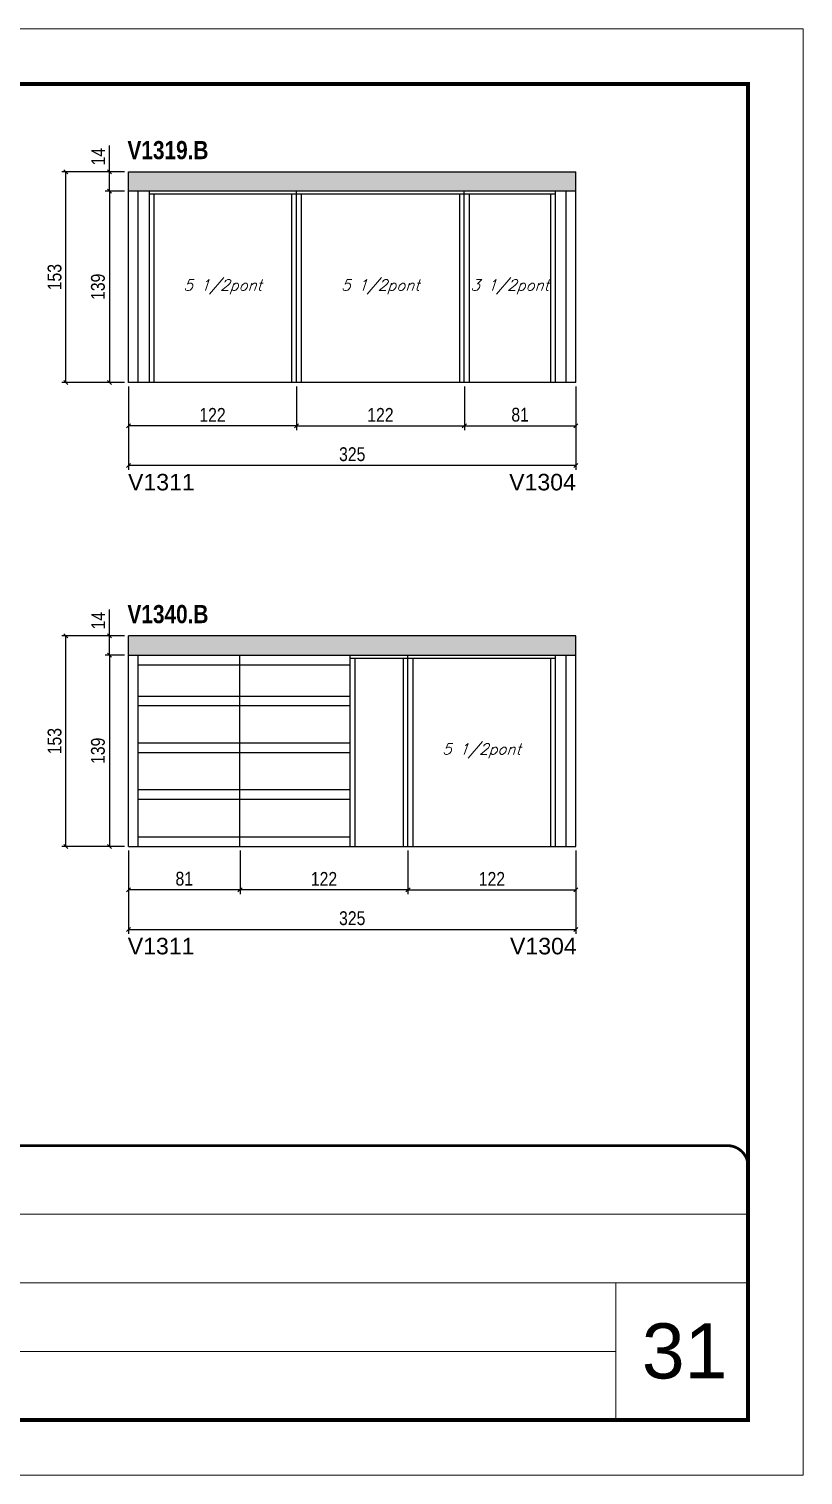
# Model space of a CAD drawing. Extents: x 3309 to 10384, y -2522 to 14608.
# Drawn here: x 7415 to 7978, y 5518 to 6568 of the extents above; entities that cross this region are included whole.
import ezdxf

# ---------------------------------------------------------------- set-up
doc = ezdxf.new("R2010")
doc.units = 0
doc.linetypes.add('CONTINUO', pattern=[0])
doc.linetypes.add('DASHED', pattern=[0.75, 0.5, -0.25])
for name, color, linetype in [('5', 5, 'Continuous'), ('COTA', 241, 'Continuous'), ('NOMENCLATURA', 7, 'Continuous'), ('Painéis', 200, 'Continuous'), ('SARR_2.2x7', 40, 'Continuous'), ('SARR_3.5x7', 81, 'Continuous'), ('texto', 7, 'Continuous')]:
    doc.layers.add(name, color=color, linetype=linetype)
for name, color, linetype, lineweight in [('CARIMBO', 255, 'Continuous', 9), ('Folhas', 255, 'Continuous', 9), ('SARRAFO DE PRESSAO', 251, 'DASHED', 9)]:
    doc.layers.add(name, color=color, linetype=linetype, lineweight=lineweight)
doc.styles.add('ARIAL', font='arial.ttf')
doc.styles.add('COTA TECNICA', font='techl___.ttf', dxfattribs={"height": 10})
doc.styles.add('Romans', font='romans.shx')
doc.styles.get("Standard").update_dxf_attribs({"font": 'arial.ttf'})
doc.styles.add('TECNICA', font='techb___.ttf', dxfattribs={"height": 10})
doc.dimstyles.new('PAINEL', dxfattribs={"dimtxt": 10, "dimasz": 3, "dimexe": 3, "dimexo": 3, "dimgap": 3, "dimtad": 1, "dimdec": 1, "dimzin": 12, "dimdsep": 46, "dimtxsty": 'COTA TECNICA', "dimblk1": 'OBLIQUE', "dimblk2": 'OBLIQUE', "dimsah": 1, "dimcen": 0.9, "dimclrd": 4, "dimclre": 4, "dimclrt": 240, "dimadec": 1, "dimazin": 3, "dimtfac": 1, "dimtdec": 1, "dimtmove": 0, "dimatfit": 3, "dimfxl": 1, "dimtolj": 1, "dimtzin": 12, "dimarcsym": 0})

# ---------------------------------------------------------------- blocks, each defined once
blk = doc.blocks.new('9999999999')
at = {"color": 30, "linetype": 'CONTINUO'}
for p, q in [((98564.6, 34379.6), (99584, 34379.6)), ((98564.6, 34329.8), (99488, 34329.8)), ((99584, 34329.8), (99488, 34329.8)), ((99488, 34329.8), (99488, 34230.2)), ((98564.6, 34280), (99488, 34280))]:
    blk.add_line(p, q, dxfattribs=at)
at = {"color": 30, "linetype": 'CONTINUO', "const_width": 2}
blk.add_lwpolyline([(99584, 34230.2), (99584, 34414.4, 0.414214), (99569, 34429.4), (98229, 34429.4, 0.414214), (98214, 34414.4), (98214, 34245.2, 0.414214), (98229, 34230.2), (99584, 34230.2)], format="xyb", dxfattribs=at)
at = {"layer": 'Folhas'}
blk.add_lwpolyline([(98139, 34190.2), (99624, 34190.2), (99624, 35240.2), (98139, 35240.2)], close=True, dxfattribs=at)
at = {"layer": 'Folhas', "color": 30, "const_width": 3}
blk.add_lwpolyline([(98214, 34230.2), (99584, 34230.2), (99584, 35200.2), (98214, 35200.2)], close=True, dxfattribs=at)
blk = doc.blocks.new('_Oblique')
at = {"color": 0, "linetype": 'ByBlock', "lineweight": -2}
blk.add_line((-0.5, -0.5), (0.5, 0.5), dxfattribs=at)
blk = doc.blocks.new('*D952')
at = {"layer": 'COTA', "color": 4, "linetype": 'ByBlock', "lineweight": -2, "transparency": 16777216}
for p, q in [((7487.8, 6308.1), (7487.8, 6276.6)), ((7609.8, 6308.1), (7609.8, 6276.6)), ((7609.8, 6279.6), (7487.8, 6279.6))]:
    blk.add_line(p, q, dxfattribs=at)
at = {"layer": 'Defpoints', "color": 0, "linetype": 'ByBlock', "transparency": 16777216}
for p in [(7487.8, 6311.1), (7609.8, 6311.1), (7487.8, 6279.6)]:
    blk.add_point(p, dxfattribs=at)
at = {"layer": 'COTA', "color": 4, "linetype": 'ByBlock', "lineweight": -2, "transparency": 16777216, "xscale": 3, "yscale": 3, "zscale": 3, "rotation": 180}
blk.add_blockref('_Oblique', (7487.8, 6279.6), dxfattribs=at)
at = {"layer": 'COTA', "color": 4, "linetype": 'ByBlock', "lineweight": -2, "transparency": 16777216, "xscale": 3, "yscale": 3, "zscale": 3}
blk.add_blockref('_Oblique', (7609.8, 6279.6), dxfattribs=at)
at = {"layer": 'COTA', "color": 240, "linetype": 'ByBlock', "transparency": 16777216, "insert": (7548.8, 6287.6), "char_height": 10, "attachment_point": 5, "style": 'COTA TECNICA'}
blk.add_mtext('\\A1;122', dxfattribs=at)
blk = doc.blocks.new('*D953')
at = {"layer": 'COTA', "color": 4, "lineweight": -2, "transparency": 16777216}
for p, q in [((7609.8, 6308.1), (7609.8, 6276.6)), ((7731.8, 6308.1), (7731.8, 6276.6)), ((7609.8, 6279.6), (7731.8, 6279.6))]:
    blk.add_line(p, q, dxfattribs=at)
at = {"layer": 'Defpoints', "color": 0, "transparency": 16777216}
for p in [(7609.8, 6311.1), (7731.8, 6311.1), (7731.8, 6279.6)]:
    blk.add_point(p, dxfattribs=at)
at = {"layer": 'COTA', "color": 4, "lineweight": -2, "transparency": 16777216, "xscale": 3, "yscale": 3, "zscale": 3, "rotation": 180}
blk.add_blockref('_Oblique', (7609.8, 6279.6), dxfattribs=at)
at = {"layer": 'COTA', "color": 4, "lineweight": -2, "transparency": 16777216, "xscale": 3, "yscale": 3, "zscale": 3}
blk.add_blockref('_Oblique', (7731.8, 6279.6), dxfattribs=at)
at = {"layer": 'COTA', "color": 240, "transparency": 16777216, "insert": (7670.8, 6287.6), "char_height": 10, "attachment_point": 5, "style": 'COTA TECNICA'}
blk.add_mtext('\\A1;122', dxfattribs=at)
blk = doc.blocks.new('*D954')
at = {"layer": 'COTA', "color": 4, "lineweight": -2, "transparency": 16777216}
for p, q in [((7731.8, 6308.1), (7731.8, 6276.6)), ((7812.8, 6308.1), (7812.8, 6276.6)), ((7731.8, 6279.6), (7812.8, 6279.6))]:
    blk.add_line(p, q, dxfattribs=at)
at = {"layer": 'Defpoints', "color": 0, "transparency": 16777216}
for p in [(7731.8, 6311.1), (7812.8, 6311.1), (7812.8, 6279.6)]:
    blk.add_point(p, dxfattribs=at)
at = {"layer": 'COTA', "color": 4, "lineweight": -2, "transparency": 16777216, "xscale": 3, "yscale": 3, "zscale": 3, "rotation": 180}
blk.add_blockref('_Oblique', (7731.8, 6279.6), dxfattribs=at)
at = {"layer": 'COTA', "color": 4, "lineweight": -2, "transparency": 16777216, "xscale": 3, "yscale": 3, "zscale": 3}
blk.add_blockref('_Oblique', (7812.8, 6279.6), dxfattribs=at)
at = {"layer": 'COTA', "color": 240, "transparency": 16777216, "insert": (7772.3, 6287.7), "char_height": 10, "attachment_point": 5, "style": 'COTA TECNICA'}
blk.add_mtext('\\A1;81', dxfattribs=at)
blk = doc.blocks.new('*D955')
at = {"layer": 'COTA', "color": 4, "lineweight": -2, "transparency": 16777216}
for p, q in [((7473.9, 6464.1), (7473.9, 6483.2)), ((7484.8, 6464.1), (7470.9, 6464.1)), ((7473.9, 6450.1), (7473.9, 6464.1)), ((7484.8, 6450.1), (7470.9, 6450.1))]:
    blk.add_line(p, q, dxfattribs=at)
at = {"layer": 'Defpoints', "color": 0, "transparency": 16777216}
for p in [(7473.9, 6464.1), (7487.8, 6464.1), (7487.8, 6450.1)]:
    blk.add_point(p, dxfattribs=at)
at = {"layer": 'COTA', "color": 4, "lineweight": -2, "transparency": 16777216, "xscale": 3, "yscale": 3, "zscale": 3}
for p, rotation in [((7473.9, 6464.1), 90), ((7473.9, 6450.1), 270)]:
    blk.add_blockref('_Oblique', p, dxfattribs=dict(at, rotation=rotation))
at = {"layer": 'COTA', "color": 240, "transparency": 16777216, "insert": (7465.8, 6475.1), "char_height": 10, "attachment_point": 5, "rotation": 90, "style": 'COTA TECNICA'}
blk.add_mtext('\\A1;14', dxfattribs=at)
blk = doc.blocks.new('*D956')
at = {"layer": 'COTA', "color": 4, "lineweight": -2, "transparency": 16777216}
for p, q in [((7484.8, 6450.1), (7470.9, 6450.1)), ((7473.9, 6450.1), (7473.9, 6311.1)), ((7484.8, 6311.1), (7470.9, 6311.1))]:
    blk.add_line(p, q, dxfattribs=at)
at = {"layer": 'Defpoints', "color": 0, "transparency": 16777216}
for p in [(7487.8, 6450.1), (7473.9, 6311.1), (7487.8, 6311.1)]:
    blk.add_point(p, dxfattribs=at)
at = {"layer": 'COTA', "color": 4, "lineweight": -2, "transparency": 16777216, "xscale": 3, "yscale": 3, "zscale": 3}
for p, rotation in [((7473.9, 6450.1), 90), ((7473.9, 6311.1), 270)]:
    blk.add_blockref('_Oblique', p, dxfattribs=dict(at, rotation=rotation))
at = {"layer": 'COTA', "color": 240, "transparency": 16777216, "insert": (7465.6, 6380.6), "char_height": 10, "attachment_point": 5, "rotation": 90, "style": 'COTA TECNICA'}
blk.add_mtext('\\A1;139', dxfattribs=at)
blk = doc.blocks.new('*D957')
at = {"layer": 'COTA', "color": 4, "lineweight": -2, "transparency": 16777216}
for p, q in [((7484.8, 6464.1), (7439.3, 6464.1)), ((7442.3, 6311.1), (7442.3, 6464.1)), ((7484.8, 6311.1), (7439.3, 6311.1))]:
    blk.add_line(p, q, dxfattribs=at)
at = {"layer": 'Defpoints', "color": 0, "transparency": 16777216}
for p in [(7442.3, 6464.1), (7487.8, 6464.1), (7487.8, 6311.1)]:
    blk.add_point(p, dxfattribs=at)
at = {"layer": 'COTA', "color": 4, "lineweight": -2, "transparency": 16777216, "xscale": 3, "yscale": 3, "zscale": 3}
for p, rotation in [((7442.3, 6464.1), 90), ((7442.3, 6311.1), 270)]:
    blk.add_blockref('_Oblique', p, dxfattribs=dict(at, rotation=rotation))
at = {"layer": 'COTA', "color": 240, "transparency": 16777216, "insert": (7434.1, 6387.6), "char_height": 10, "attachment_point": 5, "rotation": 90, "style": 'COTA TECNICA'}
blk.add_mtext('\\A1;153', dxfattribs=at)
blk = doc.blocks.new('*D958')
at = {"layer": 'COTA', "color": 4, "lineweight": -2, "transparency": 16777216}
for p, q in [((7487.8, 6308.1), (7487.8, 6247.8)), ((7812.8, 6308.1), (7812.8, 6247.8)), ((7812.8, 6250.8), (7487.8, 6250.8))]:
    blk.add_line(p, q, dxfattribs=at)
at = {"layer": 'Defpoints', "color": 0, "transparency": 16777216}
for p in [(7487.8, 6311.1), (7812.8, 6311.1), (7487.8, 6250.8)]:
    blk.add_point(p, dxfattribs=at)
at = {"layer": 'COTA', "color": 4, "lineweight": -2, "transparency": 16777216, "xscale": 3, "yscale": 3, "zscale": 3, "rotation": 180}
blk.add_blockref('_Oblique', (7487.8, 6250.8), dxfattribs=at)
at = {"layer": 'COTA', "color": 4, "lineweight": -2, "transparency": 16777216, "xscale": 3, "yscale": 3, "zscale": 3}
blk.add_blockref('_Oblique', (7812.8, 6250.8), dxfattribs=at)
at = {"layer": 'COTA', "color": 240, "transparency": 16777216, "insert": (7650.3, 6259), "char_height": 10, "attachment_point": 5, "style": 'COTA TECNICA'}
blk.add_mtext('\\A1;325', dxfattribs=at)
blk = doc.blocks.new('*D994')
at = {"layer": 'COTA', "color": 4, "linetype": 'ByBlock', "lineweight": -2, "transparency": 16777216}
for p, q in [((7690.8, 5971.2), (7690.8, 5939.7)), ((7812.8, 5971.2), (7812.8, 5939.7)), ((7690.8, 5942.7), (7812.8, 5942.7))]:
    blk.add_line(p, q, dxfattribs=at)
at = {"layer": 'Defpoints', "color": 0, "linetype": 'ByBlock', "transparency": 16777216}
for p in [(7690.8, 5974.2), (7812.8, 5974.2), (7812.8, 5942.7)]:
    blk.add_point(p, dxfattribs=at)
at = {"layer": 'COTA', "color": 4, "linetype": 'ByBlock', "lineweight": -2, "transparency": 16777216, "xscale": 3, "yscale": 3, "zscale": 3, "rotation": 180}
blk.add_blockref('_Oblique', (7690.8, 5942.7), dxfattribs=at)
at = {"layer": 'COTA', "color": 4, "linetype": 'ByBlock', "lineweight": -2, "transparency": 16777216, "xscale": 3, "yscale": 3, "zscale": 3}
blk.add_blockref('_Oblique', (7812.8, 5942.7), dxfattribs=at)
at = {"layer": 'COTA', "color": 240, "linetype": 'ByBlock', "transparency": 16777216, "insert": (7751.8, 5950.7), "char_height": 10, "attachment_point": 5, "style": 'COTA TECNICA'}
blk.add_mtext('\\A1;122', dxfattribs=at)
blk = doc.blocks.new('*D996')
at = {"layer": 'COTA', "color": 4, "lineweight": -2, "transparency": 16777216}
for p, q in [((7568.8, 5971.2), (7568.8, 5939.7)), ((7690.8, 5971.2), (7690.8, 5939.7)), ((7690.8, 5942.7), (7568.8, 5942.7))]:
    blk.add_line(p, q, dxfattribs=at)
at = {"layer": 'Defpoints', "color": 0, "transparency": 16777216}
for p in [(7568.8, 5974.2), (7690.8, 5974.2), (7568.8, 5942.7)]:
    blk.add_point(p, dxfattribs=at)
at = {"layer": 'COTA', "color": 4, "lineweight": -2, "transparency": 16777216, "xscale": 3, "yscale": 3, "zscale": 3, "rotation": 180}
blk.add_blockref('_Oblique', (7568.8, 5942.7), dxfattribs=at)
at = {"layer": 'COTA', "color": 4, "lineweight": -2, "transparency": 16777216, "xscale": 3, "yscale": 3, "zscale": 3}
blk.add_blockref('_Oblique', (7690.8, 5942.7), dxfattribs=at)
at = {"layer": 'COTA', "color": 240, "transparency": 16777216, "insert": (7629.8, 5950.7), "char_height": 10, "attachment_point": 5, "style": 'COTA TECNICA'}
blk.add_mtext('\\A1;122', dxfattribs=at)
blk = doc.blocks.new('*D997')
at = {"layer": 'COTA', "color": 4, "lineweight": -2, "transparency": 16777216}
for p, q in [((7487.8, 5971.2), (7487.8, 5939.7)), ((7568.8, 5971.2), (7568.8, 5939.7)), ((7568.8, 5942.7), (7487.8, 5942.7))]:
    blk.add_line(p, q, dxfattribs=at)
at = {"layer": 'Defpoints', "color": 0, "transparency": 16777216}
for p in [(7487.8, 5974.2), (7568.8, 5974.2), (7487.8, 5942.7)]:
    blk.add_point(p, dxfattribs=at)
at = {"layer": 'COTA', "color": 4, "lineweight": -2, "transparency": 16777216, "xscale": 3, "yscale": 3, "zscale": 3, "rotation": 180}
blk.add_blockref('_Oblique', (7487.8, 5942.7), dxfattribs=at)
at = {"layer": 'COTA', "color": 4, "lineweight": -2, "transparency": 16777216, "xscale": 3, "yscale": 3, "zscale": 3}
blk.add_blockref('_Oblique', (7568.8, 5942.7), dxfattribs=at)
at = {"layer": 'COTA', "color": 240, "transparency": 16777216, "insert": (7528.3, 5950.8), "char_height": 10, "attachment_point": 5, "style": 'COTA TECNICA'}
blk.add_mtext('\\A1;81', dxfattribs=at)
blk = doc.blocks.new('*D995')
at = {"layer": 'COTA', "color": 4, "lineweight": -2, "transparency": 16777216}
for p, q in [((7487.8, 5971.2), (7487.8, 5910.9)), ((7812.8, 5971.2), (7812.8, 5910.9)), ((7487.8, 5913.9), (7812.8, 5913.9))]:
    blk.add_line(p, q, dxfattribs=at)
at = {"layer": 'Defpoints', "color": 0, "transparency": 16777216}
for p in [(7487.8, 5974.2), (7812.8, 5974.2), (7812.8, 5913.9)]:
    blk.add_point(p, dxfattribs=at)
at = {"layer": 'COTA', "color": 4, "lineweight": -2, "transparency": 16777216, "xscale": 3, "yscale": 3, "zscale": 3, "rotation": 180}
blk.add_blockref('_Oblique', (7487.8, 5913.9), dxfattribs=at)
at = {"layer": 'COTA', "color": 4, "lineweight": -2, "transparency": 16777216, "xscale": 3, "yscale": 3, "zscale": 3}
blk.add_blockref('_Oblique', (7812.8, 5913.9), dxfattribs=at)
at = {"layer": 'COTA', "color": 240, "transparency": 16777216, "insert": (7650.3, 5922.1), "char_height": 10, "attachment_point": 5, "style": 'COTA TECNICA'}
blk.add_mtext('\\A1;325', dxfattribs=at)
blk = doc.blocks.new('*D998')
at = {"layer": 'COTA', "color": 4, "lineweight": -2, "transparency": 16777216}
for p, q in [((7473.9, 6127.2), (7473.9, 6146.3)), ((7484.8, 6127.2), (7470.9, 6127.2)), ((7473.9, 6113.2), (7473.9, 6127.2)), ((7484.8, 6113.2), (7470.9, 6113.2))]:
    blk.add_line(p, q, dxfattribs=at)
at = {"layer": 'Defpoints', "color": 0, "transparency": 16777216}
for p in [(7473.9, 6127.2), (7487.8, 6127.2), (7487.8, 6113.2)]:
    blk.add_point(p, dxfattribs=at)
at = {"layer": 'COTA', "color": 4, "lineweight": -2, "transparency": 16777216, "xscale": 3, "yscale": 3, "zscale": 3}
for p, rotation in [((7473.9, 6127.2), 90), ((7473.9, 6113.2), 270)]:
    blk.add_blockref('_Oblique', p, dxfattribs=dict(at, rotation=rotation))
at = {"layer": 'COTA', "color": 240, "transparency": 16777216, "insert": (7465.8, 6138.2), "char_height": 10, "attachment_point": 5, "rotation": 90, "style": 'COTA TECNICA'}
blk.add_mtext('\\A1;14', dxfattribs=at)
blk = doc.blocks.new('*D999')
at = {"layer": 'COTA', "color": 4, "lineweight": -2, "transparency": 16777216}
for p, q in [((7484.8, 6113.2), (7470.9, 6113.2)), ((7473.9, 6113.2), (7473.9, 5974.2)), ((7484.8, 5974.2), (7470.9, 5974.2))]:
    blk.add_line(p, q, dxfattribs=at)
at = {"layer": 'Defpoints', "color": 0, "transparency": 16777216}
for p in [(7487.8, 6113.2), (7473.9, 5974.2), (7487.8, 5974.2)]:
    blk.add_point(p, dxfattribs=at)
at = {"layer": 'COTA', "color": 4, "lineweight": -2, "transparency": 16777216, "xscale": 3, "yscale": 3, "zscale": 3}
for p, rotation in [((7473.9, 6113.2), 90), ((7473.9, 5974.2), 270)]:
    blk.add_blockref('_Oblique', p, dxfattribs=dict(at, rotation=rotation))
at = {"layer": 'COTA', "color": 240, "transparency": 16777216, "insert": (7465.6, 6043.7), "char_height": 10, "attachment_point": 5, "rotation": 90, "style": 'COTA TECNICA'}
blk.add_mtext('\\A1;139', dxfattribs=at)
blk = doc.blocks.new('*D1000')
at = {"layer": 'COTA', "color": 4, "lineweight": -2, "transparency": 16777216}
for p, q in [((7484.8, 6127.2), (7439.3, 6127.2)), ((7442.3, 5974.2), (7442.3, 6127.2)), ((7484.8, 5974.2), (7439.3, 5974.2))]:
    blk.add_line(p, q, dxfattribs=at)
at = {"layer": 'Defpoints', "color": 0, "transparency": 16777216}
for p in [(7442.3, 6127.2), (7487.8, 6127.2), (7487.8, 5974.2)]:
    blk.add_point(p, dxfattribs=at)
at = {"layer": 'COTA', "color": 4, "lineweight": -2, "transparency": 16777216, "xscale": 3, "yscale": 3, "zscale": 3}
for p, rotation in [((7442.3, 6127.2), 90), ((7442.3, 5974.2), 270)]:
    blk.add_blockref('_Oblique', p, dxfattribs=dict(at, rotation=rotation))
at = {"layer": 'COTA', "color": 240, "transparency": 16777216, "insert": (7434.1, 6050.7), "char_height": 10, "attachment_point": 5, "rotation": 90, "style": 'COTA TECNICA'}
blk.add_mtext('\\A1;153', dxfattribs=at)

msp = doc.modelspace()

# ---------------------------------------------------------------- hatches: boundary and pattern name
at = {"layer": 'COTA'}
h = msp.add_hatch(dxfattribs=at)
h.set_pattern_fill('AR-CONC', color=256, scale=0.03)
h.set_pattern_definition([(50, (592.6167, -3432.2997), (5.46554, -0.4781726), [0.5715, -6.2865]), (355, (592.6167, -3432.3), (-1.0573026, 5.7317054), [0.4572, -5.0292175]), (100.451445, (593.072, -3432.3396), (4.4082374, 5.2535326), [0.4857003, -5.3427073]), (46.1842, (592.6167, -3430.776), (8.1323712, -1.26127), [0.85725, -9.42975]), (96.63556, (593.294, -3430.881), (7.122124, 7.4227837), [0.7285507, -8.014068]), (351.18415, (592.617, -3430.776), (7.122124, 7.422784), [0.685799, -7.543792]), (21, (593.3787, -3431.1567), (4.5484317, -3.067956), [0.5715, -6.2865]), (326, (593.3787, -3431.157), (1.8540609, 5.525639), [0.4572, -5.0292]), (71.451445, (593.7577, -3431.4124), (6.4024926, 2.457683), [0.4857003, -5.3426981]), (37.5, (592.6167, -3432.2997), (0.0926581, 2.53665117), [0, -4.96824, 0, -5.1054, 0, -5.04825]), (7.5, (592.6167, -3432.2997), (2.0045899, 3.00541724), [0, -2.91084, 0, -4.85394, 0, -1.92405]), (327.5, (590.9174, -3432.2997), (4.06771786, -0.17186232), [0, -1.905, 0, -5.9436, 0, -7.8867]), (317.5, (590.1554, -3432.2997), (4.4438754, 0.7627947), [0, -2.4765, 0, -3.94716, 0, -5.6007])])
h.paths.add_polyline_path([(7812.75, 6450.06), (7812.75, 6464.06), (7487.75, 6464.06), (7487.75, 6450.06)])
h = msp.add_hatch(dxfattribs=at)
h.set_pattern_fill('AR-CONC', color=256, scale=0.03)
h.set_pattern_definition([(50, (592.6167, -3769.177), (5.46554, -0.4781726), [0.5715, -6.2865]), (355, (592.6167, -3769.177), (-1.0573026, 5.7317054), [0.4572, -5.0292175]), (100.451445, (593.072, -3769.2167), (4.4082374, 5.2535326), [0.4857003, -5.3427073]), (46.1842, (592.6167, -3767.653), (8.1323712, -1.26127), [0.85725, -9.42975]), (96.63556, (593.294, -3767.758), (7.122124, 7.4227837), [0.7285507, -8.014068]), (351.18415, (592.617, -3767.653), (7.122124, 7.422784), [0.685799, -7.543792]), (21, (593.3787, -3768.034), (4.5484317, -3.067956), [0.5715, -6.2865]), (326, (593.3787, -3768.034), (1.8540609, 5.525639), [0.4572, -5.0292]), (71.451445, (593.7577, -3768.2895), (6.4024926, 2.457683), [0.4857003, -5.3426981]), (37.5, (592.6167, -3769.1768), (0.0926581, 2.53665117), [0, -4.96824, 0, -5.1054, 0, -5.04825]), (7.5, (592.6167, -3769.1768), (2.0045899, 3.00541724), [0, -2.91084, 0, -4.85394, 0, -1.92405]), (327.5, (590.9174, -3769.1768), (4.06771786, -0.17186232), [0, -1.905, 0, -5.9436, 0, -7.8867]), (317.5, (590.1554, -3769.1768), (4.4438754, 0.7627947), [0, -2.4765, 0, -3.94716, 0, -5.6007])])
h.paths.add_polyline_path([(7812.75, 6113.18), (7812.75, 6127.18), (7487.75, 6127.18), (7487.75, 6113.18)])

# ---------------------------------------------------------------- linework, layer by layer
for p, q in [((7487.75, 6450.06), (7487.75, 6464.06)), ((7487.75, 6464.06), (7812.75, 6464.06)), ((7812.75, 6450.06), (7812.75, 6464.06)), ((7812.75, 6127.18), (7487.75, 6127.18)), ((7487.75, 6113.18), (7487.75, 6127.18)), ((7812.75, 6113.18), (7812.75, 6127.18))]:
    msp.add_line(p, q, dxfattribs=at)
at = {"layer": 'Painéis', "linetype": 'ByBlock'}
for p, q in [((7812.75, 6450.06), (7487.75, 6450.06)), ((7487.75, 6311.06), (7487.75, 6450.06)), ((7609.75, 6311.06), (7609.75, 6450.06)), ((7731.75, 6311.06), (7731.75, 6450.06)), ((7812.75, 6311.06), (7812.75, 6450.06)), ((7812.75, 6311.06), (7487.75, 6311.06)), ((7487.75, 6113.18), (7812.75, 6113.18)), ((7487.75, 5974.18), (7487.75, 6113.18)), ((7568.75, 5974.18), (7568.75, 6113.18)), ((7690.75, 5974.18), (7690.75, 6113.18)), ((7812.75, 5974.18), (7812.75, 6113.18)), ((7487.75, 5974.18), (7812.75, 5974.18))]:
    msp.add_line(p, q, dxfattribs=at)
at = {"layer": 'SARR_2.2x7', "linetype": 'Continuous'}
for p, q in [((7494.75, 6311.06), (7494.75, 6450.06)), ((7609.75, 6447.86), (7502.75, 6447.86)), ((7731.75, 6447.86), (7609.75, 6447.86)), ((7797.75, 6447.86), (7731.75, 6447.86)), ((7805.75, 6311.06), (7805.75, 6450.06)), ((7494.75, 5974.18), (7494.75, 6113.18)), ((7805.75, 5974.18), (7805.75, 6113.18)), ((7494.75, 6106.18), (7568.75, 6106.18)), ((7568.75, 6106.18), (7648.75, 6106.18)), ((7648.75, 6110.98), (7690.75, 6110.98)), ((7690.75, 6110.98), (7797.75, 6110.98)), ((7494.75, 6083.49), (7568.75, 6083.49)), ((7568.75, 6083.49), (7648.75, 6083.49)), ((7494.75, 6076.49), (7568.75, 6076.49)), ((7568.75, 6076.49), (7648.75, 6076.49)), ((7494.75, 6049.45), (7568.75, 6049.45)), ((7568.75, 6049.45), (7648.75, 6049.45)), ((7494.75, 6042.45), (7568.75, 6042.45)), ((7568.75, 6042.45), (7648.75, 6042.45)), ((7494.75, 6015.69), (7568.75, 6015.69)), ((7494.75, 6008.69), (7568.75, 6008.69)), ((7568.75, 6015.69), (7648.75, 6015.69)), ((7568.75, 6008.69), (7648.75, 6008.69)), ((7494.75, 5981.18), (7568.75, 5981.18)), ((7568.75, 5981.18), (7648.75, 5981.18))]:
    msp.add_line(p, q, dxfattribs=at)
at = {"layer": 'SARR_3.5x7'}
for p, q in [((7502.75, 6450.06), (7502.75, 6311.06)), ((7506.25, 6447.86), (7506.25, 6311.06)), ((7606.25, 6447.86), (7606.25, 6311.06)), ((7613.25, 6447.86), (7613.25, 6311.06)), ((7728.25, 6447.86), (7728.25, 6311.06)), ((7735.25, 6447.86), (7735.25, 6311.06)), ((7794.25, 6447.86), (7794.25, 6311.06)), ((7797.75, 6450.06), (7797.75, 6311.06)), ((7648.75, 5974.18), (7648.75, 6113.18)), ((7797.75, 6113.18), (7797.75, 5974.18)), ((7652.25, 6110.98), (7652.25, 5974.18)), ((7687.25, 6110.98), (7687.25, 5974.18)), ((7694.25, 6110.98), (7694.25, 5974.18)), ((7794.25, 6110.98), (7794.25, 5974.18))]:
    msp.add_line(p, q, dxfattribs=at)

# ---------------------------------------------------------------- block references
at = {"layer": 'SARRAFO DE PRESSAO', "color": 6, "linetype": 'ByBlock'}
msp.add_blockref('9999999999', (-91646.11, -28672.37), dxfattribs=at)

# ---------------------------------------------------------------- texts
at = {"layer": '5', "linetype": 'Continuous'}
for s, rotation, p in [('V1311', 0.00004, (7487.44, 6232.78)), ('V1304', 0.00004, (7764.33, 6232.78)), ('V1311', 359.99996, (7487.24, 5895.91)), ('V1304', 359.99996, (7764.94, 5895.91))]:
    msp.add_text(s, height=12, rotation=rotation, dxfattribs=at).set_placement(p)
at = {"layer": 'CARIMBO', "style": 'ARIAL'}
msp.add_text('31', height=40, dxfattribs=at).set_placement((7860.73, 5587.98))
at = {"layer": 'NOMENCLATURA', "style": 'TECNICA'}
for s, p in [('V1319.B', (7487.03, 6473.25)), ('V1340.B', (7487.03, 6136.37))]:
    msp.add_text(s, height=13.2, dxfattribs=at).set_placement(p)
at = {"layer": 'texto', "color": 2, "char_height": 8, "attachment_point": 5, "style": 'Romans'}
for s, insert in [('{\\Q19;\\C256;5 1/2pont}', (7556.25, 6380.56)), ('{\\Q19;\\C256;5 1/2pont}', (7670.75, 6380.56)), ('{\\Q19;\\C256;3 1/2pont}', (7764.75, 6380.56)), ('{\\Q19;\\C256;5 1/2pont}', (7744.25, 6043.68))]:
    msp.add_mtext(s, dxfattribs=dict(at, insert=insert))

# ---------------------------------------------------------------- dimensions: what is measured, and where the dimension line sits
at = {"layer": 'COTA'}
for base, p1, p2, angle, picture, middle in [((7473.87, 6464.06), (7487.75, 6450.06), (7487.75, 6464.06), 90, '*D955', (7465.8, 6475.12)), ((7442.31, 6464.06), (7487.75, 6311.06), (7487.75, 6464.06), 90, '*D957', (7434.09, 6387.56)), ((7473.87, 6311.06), (7487.75, 6450.06), (7487.75, 6311.06), 90, '*D956', (7465.62, 6380.56)), ((7473.87, 6127.18), (7487.75, 6113.18), (7487.75, 6127.18), 90, '*D998', (7465.8, 6138.24)), ((7442.31, 6127.18), (7487.75, 5974.18), (7487.75, 6127.18), 90, '*D1000', (7434.09, 6050.68)), ((7473.87, 5974.18), (7487.75, 6113.18), (7487.75, 5974.18), 90, '*D999', (7465.62, 6043.68)), ((7487.75, 5942.68), (7568.75, 5974.18), (7487.75, 5974.18), 180, '*D997', (7528.25, 5950.78)), ((7812.75, 5913.92), (7487.75, 5974.18), (7812.75, 5974.18), 180, '*D995', (7650.25, 5922.14)), ((7568.75, 5942.68), (7690.75, 5974.18), (7568.75, 5974.18), 180, '*D996', (7629.75, 5950.74))]:
    dim = msp.add_linear_dim(base=base, p1=p1, p2=p2, angle=angle, dimstyle='PAINEL', dxfattribs=at)
    dim.commit()
    dim.dimension.update_dxf_attribs({"geometry": picture, "text_midpoint": middle})
at = {"layer": 'COTA', "linetype": 'ByBlock'}
for base, p1, p2, angle, picture, middle in [((7487.75, 6279.56), (7609.75, 6311.06), (7487.75, 6311.06), 180, '*D952', (7548.75, 6287.62)), ((7812.75, 5942.68), (7690.75, 5974.18), (7812.75, 5974.18), 0, '*D994', (7751.75, 5950.74))]:
    dim = msp.add_linear_dim(base=base, p1=p1, p2=p2, angle=angle, dimstyle='PAINEL', override={"dimtmove": 1}, dxfattribs=at)
    dim.commit()
    dim.dimension.update_dxf_attribs({"geometry": picture, "text_midpoint": middle})
at = {"layer": 'COTA'}
for base, p1, p2, picture, middle in [((7487.75, 6250.8), (7812.75, 6311.06), (7487.75, 6311.06), '*D958', (7650.25, 6259.01)), ((7731.75, 6279.56), (7609.75, 6311.06), (7731.75, 6311.06), '*D953', (7670.75, 6287.62)), ((7812.75, 6279.56), (7731.75, 6311.06), (7812.75, 6311.06), '*D954', (7772.25, 6287.65))]:
    dim = msp.add_linear_dim(base=base, p1=p1, p2=p2, dimstyle='PAINEL', dxfattribs=at)
    dim.commit()
    dim.dimension.update_dxf_attribs({"geometry": picture, "text_midpoint": middle})

doc.saveas('drawing.dxf')
